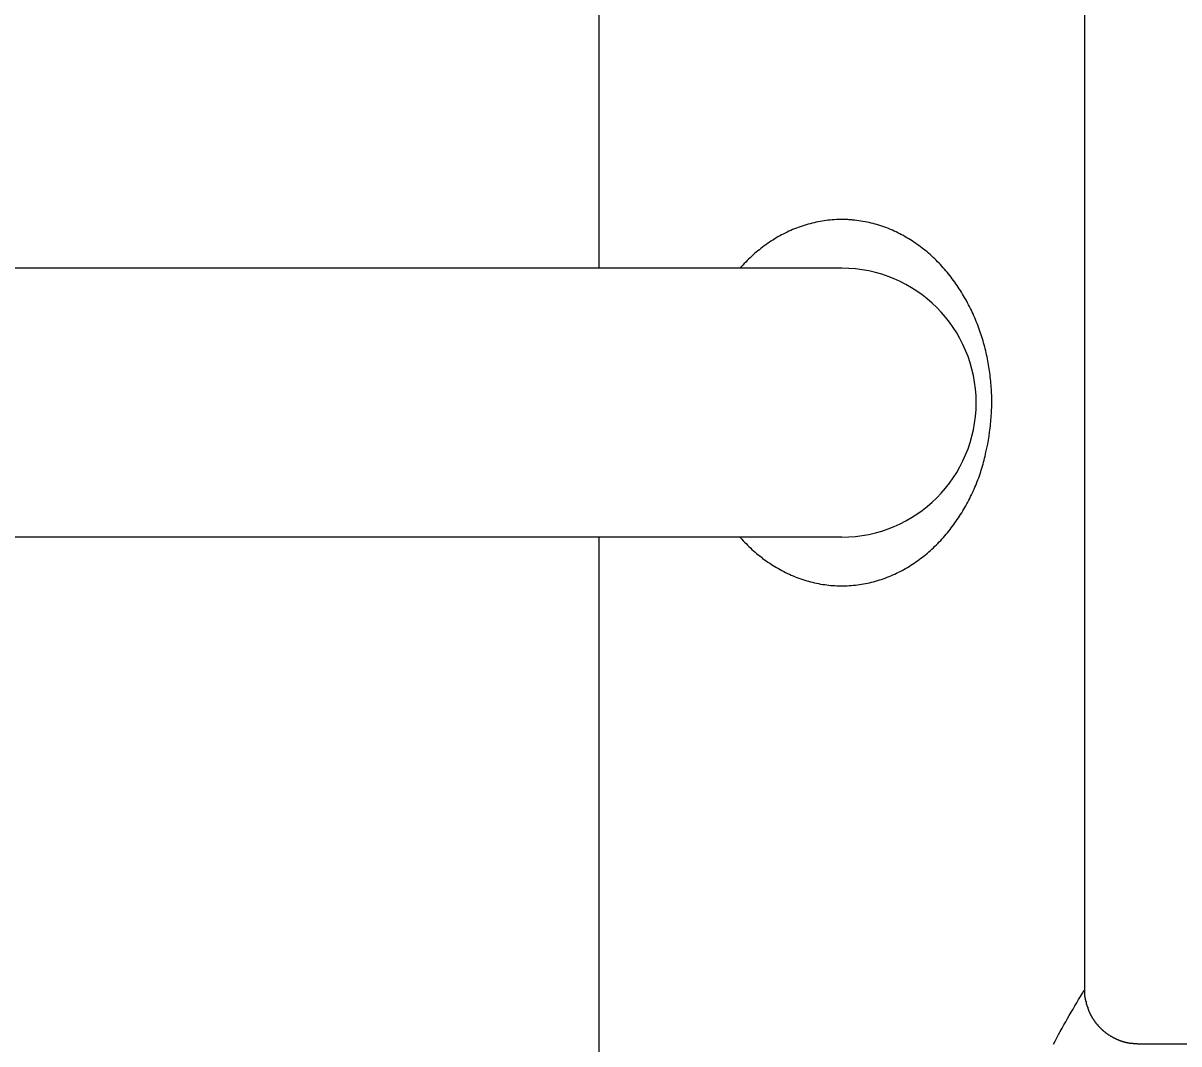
# Model space of a CAD drawing. Header units: millimetres. Extents: x -343543 to 400519, y -115663 to 104219.
# Drawn here: x -302990.5 to -302892, y 4930.1 to 5017.1 of the extents above; entities that cross this region are included whole.
import ezdxf

# ---------------------------------------------------------------- set-up
doc = ezdxf.new("R2010")
doc.units = ezdxf.units.MM
doc.layers.get('0').update_dxf_attribs({"color": 231, "lineweight": 0})
doc.layers.get('DefPoints').update_dxf_attribs({"color": 191})
for name, color, linetype, lineweight in [('A-SYMBOLS', 10, 'Continuous', 13), ('RSA -DIM', 231, 'Continuous', 0), ('XREF MAT BANG TUONG XAY$0$01.Xref _MB T1$0$A-FURN', 8, 'Continuous', 5), ('XREF MAT BANG TUONG XAY$0$01.Xref _MB T1$0$A-TEXT', 8, 'Continuous', 25)]:
    doc.layers.add(name, color=color, linetype=linetype, lineweight=lineweight)
doc.styles.add('SM-DIMTEXT', font='SME.shx', dxfattribs={"width": 0.7})
doc.dimstyles.new('SDIM-100', dxfattribs={"dimscale": 100, "dimtxt": 2, "dimasz": 0.6, "dimexe": 0.6, "dimexo": 0.2, "dimgap": 0.5, "dimtad": 1, "dimdec": 0, "dimzin": 12, "dimtxsty": 'SM-DIMTEXT', "dimblk": 'ARCHTICK', "dimblk1": 'ARCHTICK', "dimblk2": 'ARCHTICK', "dimcen": 0.12, "dimdle": 0.6, "dimclrd": 7, "dimclre": 8, "dimadec": 0, "dimazin": 3, "dimtfac": 2, "dimtix": 1, "dimtmove": 1, "dimatfit": 3, "dimfxl": 1, "dimtzin": 0, "dimarcsym": 1})

# ---------------------------------------------------------------- blocks, each defined once
blk = doc.blocks.new('*U200')
at = {"color": 8}
blk.add_line((-49.738, -55.689), (49.738, -55.689), dxfattribs=at)
for points in [[(53.738, -51.24), (53.738, -39.849)], [(49.738, -55.689), (49.769, -55.658), (49.879, -55.658), (49.907, -55.632), (50.02, -55.632), (50.046, -55.596), (50.161, -55.596), (50.187, -55.566), (50.269, -55.566), (50.328, -55.55), (50.382, -55.55), (50.408, -55.514), (50.436, -55.514), (50.464, -55.489), (50.549, -55.489), (50.574, -55.458), (50.636, -55.458), (50.659, -55.422), (50.718, -55.422), (50.746, -55.407), (50.772, -55.407), (50.8, -55.376), (50.856, -55.376), (50.882, -55.345), (50.941, -55.345), (50.967, -55.324), (51.021, -55.324), (51.054, -55.299), (51.08, -55.263), (51.134, -55.263), (51.164, -55.232), (51.19, -55.232), (51.221, -55.206), (51.244, -55.206), (51.244, -55.181), (51.305, -55.181), (51.331, -55.155), (51.362, -55.155), (51.388, -55.124), (51.416, -55.124), (51.416, -55.094), (51.441, -55.094), (51.472, -55.068), (51.503, -55.068), (51.526, -55.042), (51.552, -55.042), (51.585, -55.017), (51.613, -54.986), (51.639, -54.986), (51.67, -54.95), (51.693, -54.95), (51.693, -54.934), (51.726, -54.934), (51.752, -54.899), (51.78, -54.868), (51.806, -54.868), (51.806, -54.842), (51.834, -54.842), (51.86, -54.816), (51.89, -54.816), (51.921, -54.791), (51.921, -54.76), (51.947, -54.76), (51.975, -54.734), (52.001, -54.734), (52.034, -54.709), (52.034, -54.678), (52.057, -54.678), (52.088, -54.652), (52.114, -54.652), (52.114, -54.616), (52.144, -54.586), (52.17, -54.586), (52.198, -54.57), (52.198, -54.534), (52.229, -54.534), (52.252, -54.509), (52.252, -54.478), (52.283, -54.478), (52.311, -54.457), (52.339, -54.427), (52.365, -54.396), (52.396, -54.37), (52.419, -54.334), (52.452, -54.319), (52.478, -54.288), (52.506, -54.252), (52.506, -54.226), (52.532, -54.226), (52.56, -54.206), (52.56, -54.175), (52.593, -54.175), (52.619, -54.144), (52.619, -54.114), (52.642, -54.088), (52.673, -54.088), (52.673, -54.062), (52.701, -54.037), (52.701, -54.006), (52.729, -54.006), (52.76, -53.97), (52.76, -53.954), (52.783, -53.924), (52.814, -53.924), (52.814, -53.893), (52.84, -53.862), (52.84, -53.842), (52.87, -53.811), (52.896, -53.78), (52.924, -53.754), (52.924, -53.724), (52.955, -53.698), (52.981, -53.672), (52.981, -53.641), (53.012, -53.606), (53.012, -53.59), (53.037, -53.564), (53.065, -53.529), (53.065, -53.498), (53.091, -53.472), (53.091, -53.446), (53.122, -53.416), (53.145, -53.39), (53.145, -53.364), (53.178, -53.339), (53.178, -53.308), (53.204, -53.277), (53.204, -53.246), (53.232, -53.246), (53.232, -53.2), (53.263, -53.164), (53.263, -53.133), (53.289, -53.108), (53.289, -53.082), (53.319, -53.056), (53.319, -53.026), (53.345, -52.995), (53.345, -52.964), (53.373, -52.944), (53.373, -52.882), (53.399, -52.867), (53.399, -52.831), (53.427, -52.8), (53.427, -52.774), (53.455, -52.749), (53.455, -52.692), (53.486, -52.661), (53.486, -52.61), (53.509, -52.579), (53.509, -52.518), (53.54, -52.502), (53.54, -52.436), (53.573, -52.41), (53.573, -52.328), (53.597, -52.302), (53.597, -52.22), (53.622, -52.184), (53.622, -52.076), (53.653, -52.046), (53.653, -51.938), (53.681, -51.907), (53.681, -51.62), (53.709, -51.604), (53.709, -51.24)], [(53.763, -58.28), (53.509, -58.152), (53.232, -58.013), (52.955, -57.87), (52.701, -57.731), (52.419, -57.557), (52.144, -57.413), (51.89, -57.249), (51.613, -57.11), (51.362, -56.966), (51.08, -56.797), (50.826, -56.633), (50.549, -56.494), (50.297, -56.325), (50.02, -56.197), (49.769, -56.022), (49.486, -55.848), (49.232, -55.709)]]:
    blk.add_lwpolyline(points, dxfattribs=at)
blk.add_wipeout([(16.89, -365.711), (22.491, -366.839), (28.019, -368.285), (33.454, -370.044), (38.781, -372.111), (43.981, -374.479), (49.037, -377.14), (53.933, -380.085), (58.653, -383.305), (63.181, -386.789), (67.503, -390.526), (71.604, -394.504), (75.471, -398.71), (79.092, -403.13), (82.455, -407.749), (85.548, -412.553), (88.362, -417.526), (90.887, -422.651), (93.115, -427.912), (95.039, -433.292), (96.653, -438.773), (97.951, -444.337), (98.93, -449.966), (99.585, -455.642), (99.915, -461.346), (99.919, -467.059), (99.596, -472.764), (98.948, -478.441), (97.977, -484.071), (96.686, -489.637), (95.079, -495.12), (93.162, -500.502), (90.94, -505.766), (88.422, -510.894), (85.614, -515.871), (82.527, -520.679), (79.171, -525.302), (75.556, -529.727), (71.694, -533.937), (67.598, -537.921), (63.281, -541.663), (58.757, -545.154), (54.041, -548.38), (49.149, -551.331), (44.097, -553.999), (38.9, -556.373), (33.576, -558.447), (28.142, -560.213), (22.616, -561.666), (17.017, -562.801), (11.361, -563.615), (5.669, -564.104), (-0.042, -564.267), (-5.754, -564.104), (-11.446, -563.615), (-17.101, -562.801), (-22.701, -561.666), (-28.227, -560.213), (-33.661, -558.447), (-38.984, -556.373), (-44.181, -553.999), (-49.234, -551.331), (-54.126, -548.38), (-58.842, -545.154), (-63.365, -541.663), (-67.682, -537.921), (-71.778, -533.937), (-75.64, -529.727), (-79.255, -525.302), (-82.612, -520.679), (-85.699, -515.871), (-88.506, -510.894), (-91.025, -505.766), (-93.247, -500.502), (-95.164, -495.12), (-96.771, -489.637), (-98.062, -484.071), (-99.033, -478.441), (-99.681, -472.764), (-100.003, -467.059), (-100, -461.346), (-99.67, -455.642), (-99.014, -449.966), (-98.036, -444.337), (-96.738, -438.773), (-95.124, -433.292), (-93.2, -427.912), (-90.971, -422.651), (-88.446, -417.526), (-85.632, -412.553), (-82.539, -407.749), (-79.177, -403.13), (-75.556, -398.71), (-71.689, -394.504), (-67.587, -390.526), (-63.266, -386.789), (-58.737, -383.305), (-54.018, -380.085), (-49.122, -377.14), (-44.066, -374.479), (-38.866, -372.111), (-33.539, -370.044), (-28.103, -368.285), (-22.576, -366.839), (-16.975, -365.711), (-11.318, -364.905), (-11.318, -116.92), (-11.318, -76.054), (-11.236, -74.695), (-10.99, -73.356), (-10.585, -72.056), (-10.027, -70.814), (-9.322, -69.649), (-8.482, -68.577), (-7.52, -67.614), (-6.448, -66.775), (-5.282, -66.07), (-4.041, -65.511), (-2.741, -65.106), (-1.401, -64.861), (-0.042, -64.779), (1.317, -64.861), (2.656, -65.106), (3.956, -65.511), (5.198, -66.07), (6.363, -66.775), (7.435, -67.614), (8.398, -68.577), (9.237, -69.649), (9.942, -70.814), (10.501, -72.056), (10.906, -73.356), (11.151, -74.695), (11.233, -76.054), (11.233, -116.92), (11.233, -364.905)], dxfattribs=at)
for p, q in [((-11.318, -76.054), (-11.318, -116.92)), ((11.233, -76.054), (11.233, -116.92)), ((-11.318, -116.92), (-11.318, -464.267)), ((11.233, -116.92), (11.233, -464.267))]:
    blk.add_line(p, q, dxfattribs=at)
for points in [[(3.106, -63.74), (2.767, -63.688), (2.433, -63.663), (2.095, -63.596), (1.902, -63.581), (1.738, -63.581), (1.566, -63.55), (1.397, -63.55), (1.23, -63.514), (1.061, -63.514), (0.894, -63.488), (0.563, -63.488), (0.363, -63.457), (-0.645, -63.457), (-0.835, -63.488), (-1.176, -63.488), (-1.341, -63.514), (-1.507, -63.514), (-1.679, -63.55), (-1.846, -63.55), (-2.01, -63.581), (-2.21, -63.596), (-2.374, -63.596), (-2.541, -63.632), (-2.711, -63.663), (-2.877, -63.688), (-3.047, -63.714), (-3.213, -63.74), (-3.383, -63.77), (-3.549, -63.806), (-3.716, -63.822), (-3.883, -63.852), (-4.055, -63.914), (-4.222, -63.945), (-4.388, -63.965), (-4.555, -64.022), (-4.725, -64.053), (-4.894, -64.104), (-5.061, -64.16), (-5.225, -64.196), (-5.397, -64.242), (-5.563, -64.304), (-5.728, -64.355), (-5.869, -64.417), (-6.038, -64.468), (-6.205, -64.53), (-6.377, -64.576), (-6.541, -64.638), (-6.682, -64.694), (-6.849, -64.776), (-7.018, -64.833), (-7.159, -64.889), (-7.326, -64.966), (-7.49, -65.033), (-7.631, -65.115), (-7.798, -65.176), (-7.939, -65.258), (-8.106, -65.335), (-8.247, -65.418), (-8.414, -65.505), (-8.555, -65.556), (-8.691, -65.648), (-8.865, -65.756), (-9.007, -65.838), (-9.14, -65.931), (-9.312, -66.013), (-9.45, -66.095), (-9.591, -66.203), (-9.733, -66.285), (-9.866, -66.377), (-10.01, -66.485), (-10.148, -66.567), (-10.284, -66.675), (-10.425, -66.788), (-10.566, -66.875), (-10.708, -66.993), (-10.846, -67.101), (-10.99, -67.208), (-11.097, -67.321), (-11.239, -67.434), (-11.351, -67.547), (-11.493, -67.655), (-11.634, -67.768), (-11.744, -67.886), (-11.857, -68.019), (-11.998, -68.137), (-12.106, -68.24), (-12.219, -68.383), (-12.329, -68.501), (-12.47, -68.645), (-12.583, -68.773), (-12.691, -68.902), (-12.804, -69.025), (-12.891, -69.168), (-13.001, -69.307), (-13.111, -69.451), (-13.222, -69.589), (-13.309, -69.733), (-13.417, -69.871), (-13.504, -70.005), (-13.617, -70.148), (-13.699, -70.287), (-13.781, -70.431), (-13.868, -70.6), (-13.953, -70.733), (-14.066, -70.877), (-14.12, -71.041), (-14.202, -71.185), (-14.284, -71.349), (-14.366, -71.493), (-14.43, -71.662), (-14.51, -71.806), (-14.566, -71.965), (-14.648, -72.139), (-14.705, -72.278), (-14.761, -72.447), (-14.815, -72.611), (-14.874, -72.786), (-14.933, -72.945), (-14.982, -73.114), (-15.015, -73.258), (-15.069, -73.432), (-15.097, -73.591), (-15.156, -73.761), (-15.179, -73.93), (-15.21, -74.094), (-15.236, -74.294), (-15.264, -74.454), (-15.29, -74.628), (-15.32, -74.802), (-15.346, -74.962), (-15.346, -75.136), (-15.377, -75.218), (-15.377, -75.464), (-15.408, -75.546), (-15.408, -76.506), (-15.377, -76.696), (-15.377, -76.865), (-15.346, -77.035), (-15.346, -77.199), (-15.32, -77.373), (-15.29, -77.532), (-15.264, -77.707), (-15.236, -77.866), (-15.21, -78.04), (-15.179, -78.21), (-15.123, -78.379), (-15.097, -78.543), (-15.043, -78.718), (-15.015, -78.877), (-14.956, -79.051), (-14.848, -79.379), (-14.792, -79.549), (-14.735, -79.723), (-14.679, -79.862), (-14.62, -80.026), (-14.566, -80.195), (-14.484, -80.339), (-14.43, -80.503), (-14.343, -80.642), (-14.256, -80.811), (-14.176, -80.975), (-14.12, -81.119), (-14.035, -81.257), (-13.953, -81.432), (-13.868, -81.56), (-13.758, -81.699), (-13.671, -81.848), (-13.586, -82.012), (-13.476, -82.155), (-13.394, -82.294), (-13.283, -82.438), (-13.196, -82.576), (-13.086, -82.71), (-12.973, -82.853), (-12.857, -82.961), (-12.778, -83.1), (-12.662, -83.243), (-12.55, -83.392), (-12.442, -83.5), (-12.303, -83.638), (-12.188, -83.746), (-12.078, -83.89), (-11.965, -84.003), (-11.824, -84.116), (-11.713, -84.254), (-11.575, -84.362), (-11.462, -84.475), (-11.326, -84.588), (-11.318, -84.595)], [(11.233, -84.605), (11.298, -84.552), (11.41, -84.444), (11.546, -84.336), (11.654, -84.223), (11.772, -84.08), (11.911, -83.972), (12.024, -83.864), (12.137, -83.72), (12.278, -83.608), (12.388, -83.469), (12.498, -83.325), (12.609, -83.218), (12.721, -83.074), (12.804, -82.935), (12.916, -82.802), (13.027, -82.694), (13.14, -82.551), (13.224, -82.412), (13.335, -82.268), (13.422, -82.094), (13.532, -81.955), (13.612, -81.822), (13.699, -81.683), (13.784, -81.54), (13.866, -81.365), (13.953, -81.227), (14.038, -81.083), (14.12, -80.924), (14.202, -80.785), (14.284, -80.611), (14.343, -80.452), (14.425, -80.313), (14.481, -80.139), (14.566, -79.964), (14.623, -79.831), (14.679, -79.667), (14.733, -79.492), (14.787, -79.333), (14.846, -79.159), (14.905, -79), (14.928, -78.851), (14.987, -78.687), (15.015, -78.512), (15.069, -78.353), (15.097, -78.179), (15.128, -78.004), (15.182, -77.845), (15.208, -77.645), (15.208, -77.481), (15.236, -77.317), (15.269, -77.142), (15.295, -76.978), (15.295, -76.634), (15.323, -76.475), (15.323, -75.608), (15.295, -75.434), (15.295, -75.275), (15.269, -75.074), (15.269, -74.9), (15.236, -74.736), (15.208, -74.566), (15.182, -74.402), (15.151, -74.238), (15.128, -74.064), (15.097, -73.904), (15.069, -73.73), (15.015, -73.566), (14.987, -73.397), (14.928, -73.227), (14.874, -73.068), (14.82, -72.894), (14.787, -72.719), (14.733, -72.591), (14.679, -72.416), (14.597, -72.247), (14.538, -72.078), (14.481, -71.944), (14.402, -71.77), (14.343, -71.601), (14.258, -71.472), (14.174, -71.298), (14.12, -71.159), (14.038, -70.985), (13.953, -70.851), (13.866, -70.713), (13.784, -70.544), (13.699, -70.4), (13.589, -70.261), (13.501, -70.118), (13.422, -69.989), (13.312, -69.846), (13.224, -69.707), (13.114, -69.564), (13.004, -69.425), (12.916, -69.281), (12.804, -69.143), (12.696, -69.009), (12.583, -68.866), (12.468, -68.753), (12.357, -68.609), (12.247, -68.501), (12.137, -68.363), (11.993, -68.24), (11.883, -68.111), (11.772, -67.998), (11.629, -67.886), (11.521, -67.747), (11.377, -67.639), (11.267, -67.526), (11.126, -67.398), (10.99, -67.29), (10.874, -67.183), (10.738, -67.07), (10.597, -66.957), (10.456, -66.875), (10.318, -66.767), (10.176, -66.659), (10.035, -66.567), (9.894, -66.454), (9.758, -66.377), (9.617, -66.264), (9.476, -66.187), (9.34, -66.095), (9.199, -65.982), (9.032, -65.9), (8.891, -65.807), (8.75, -65.731), (8.614, -65.648), (8.442, -65.556), (8.306, -65.474), (8.134, -65.397), (7.998, -65.315), (7.831, -65.258), (7.69, -65.176), (7.526, -65.084), (7.38, -65.033), (7.216, -64.94), (7.044, -64.889), (6.908, -64.807), (6.736, -64.75), (6.572, -64.694), (6.431, -64.638), (6.264, -64.561), (6.097, -64.494), (5.928, -64.448), (5.758, -64.386), (5.622, -64.355), (5.451, -64.304), (5.284, -64.242), (5.117, -64.196), (4.953, -64.16), (4.784, -64.104), (4.612, -64.073), (4.447, -64.022), (4.281, -63.996), (4.106, -63.965), (3.775, -63.883), (3.439, -63.806), (3.106, -63.74)], [(-11.318, -96.42), (-85.887, -96.42)], [(85.805, -96.42), (11.233, -96.42)]]:
    blk.add_lwpolyline(points, dxfattribs=at)
blk.add_arc((-0.042, -76.054), 11.276, 0, 180, dxfattribs=at)
blk = doc.blocks.new('XREF MAT BANG TUONG XAY$0$01.Xref _MB T1$0$Phong tam')
at = {"layer": 'XREF MAT BANG TUONG XAY$0$01.Xref _MB T1$0$A-FURN', "color": 8, "xscale": -1.016000000000006, "yscale": 1.016000000000006, "zscale": 1.016000000000006, "rotation": 90}
blk.add_blockref('*U200', (-4325, 1984.707), dxfattribs=at)
blk = doc.blocks.new('01.Xref _MB T1')
at = {"layer": 'XREF MAT BANG TUONG XAY$0$01.Xref _MB T1$0$A-TEXT', "color": 8, "xscale": -1}
blk.add_blockref('XREF MAT BANG TUONG XAY$0$01.Xref _MB T1$0$Phong tam', (31395.0001, 2999.99999), dxfattribs=at)
blk = doc.blocks.new('_ArchTick')
at = {"color": 0, "linetype": 'ByBlock', "const_width": 0.15}
blk.add_lwpolyline([(-0.5, -0.5), (0.5, 0.5)], dxfattribs=at)
blk = doc.blocks.new('*D1304')
at = {"layer": 'DefPoints', "color": 0, "linetype": 'Continuous', "ltscale": 1000, "transparency": 16777216}
for p in [(-303033.39, 8475), (-302440.966, 8475), (-302418.466, 4610)]:
    blk.add_point(p, dxfattribs=at)
at = {"layer": 'RSA -DIM', "color": 7, "linetype": 'Continuous', "lineweight": -2, "ltscale": 1000, "transparency": 16777216}
blk.add_line((-303033.39, 4550), (-303033.39, 8535), dxfattribs=at)
at = {"layer": 'RSA -DIM', "color": 8, "linetype": 'Continuous', "lineweight": -2, "ltscale": 1000, "transparency": 16777216}
for p, q in [((-302460.966, 8475), (-303093.39, 8475)), ((-302438.466, 4610), (-303093.39, 4610))]:
    blk.add_line(p, q, dxfattribs=at)
at = {"layer": 'RSA -DIM', "color": 7, "linetype": 'Continuous', "lineweight": -2, "ltscale": 1000, "transparency": 16777216, "xscale": 60, "yscale": 60, "zscale": 60}
for p, rotation in [((-303033.39, 8475), 90), ((-303033.39, 4610), 270)]:
    blk.add_blockref('_ArchTick', p, dxfattribs=dict(at, rotation=rotation))
at = {"layer": 'RSA -DIM', "color": 0, "linetype": 'Continuous', "ltscale": 1000, "transparency": 16777216, "insert": (-303183.39, 6542.5), "char_height": 200, "attachment_point": 5, "rotation": 90, "style": 'SM-DIMTEXT'}
blk.add_mtext('3865', dxfattribs=at)

msp = doc.modelspace()

# ---------------------------------------------------------------- block references
at = {"layer": 'A-SYMBOLS'}
msp.add_blockref('01.Xref _MB T1', (-338563.478, 0), dxfattribs=at)

# ---------------------------------------------------------------- next in the draw order: dimensions: what is measured, and where the dimension line sits
at = {"layer": 'RSA -DIM', "color": 1, "linetype": 'Continuous', "ltscale": 1000}
dim = msp.add_linear_dim(base=(-303033.39, 8475), p1=(-302418.466, 4610), p2=(-302440.966, 8475), angle=90, dimstyle='SDIM-100', dxfattribs=at)
dim.commit()
dim.dimension.update_dxf_attribs({"geometry": '*D1304', "text_midpoint": (-303183.39, 6542.5)})

doc.saveas('drawing.dxf')
